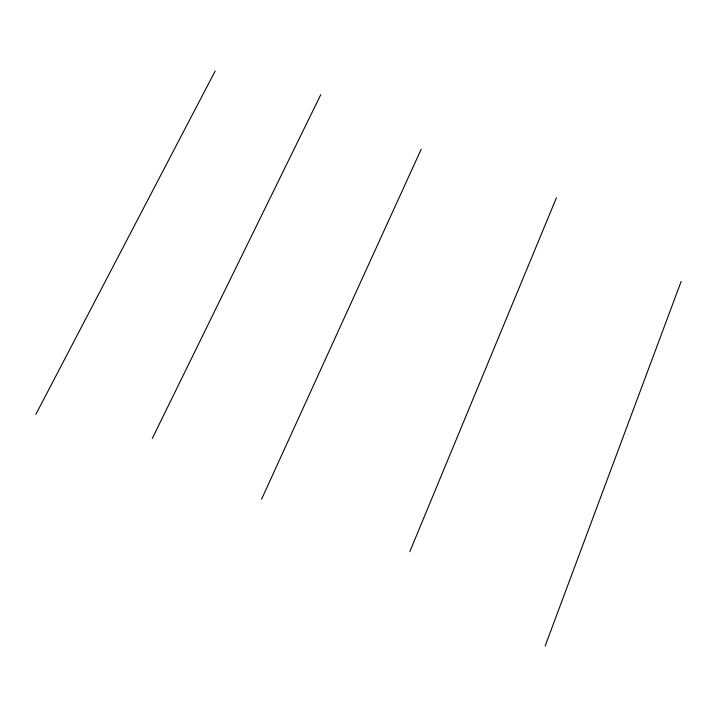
<?xml version="1.0" encoding="UTF-8"?>
<svg xmlns="http://www.w3.org/2000/svg" width="717" height="717" viewBox="0 0 717 717"><rect width="100%" height="100%" fill="white"/><g stroke="black" fill="none" stroke-linecap="round" stroke-linejoin="round"><path stroke-width="1.08" d="M545.153 645.981L681.15 281.44M409.801 551.678L556.437 197.793M261.553 499.283L421.184 149.253M152.264 438.481L320.795 94.653M35.85 414.363L215.181 71.019"/></g></svg>
